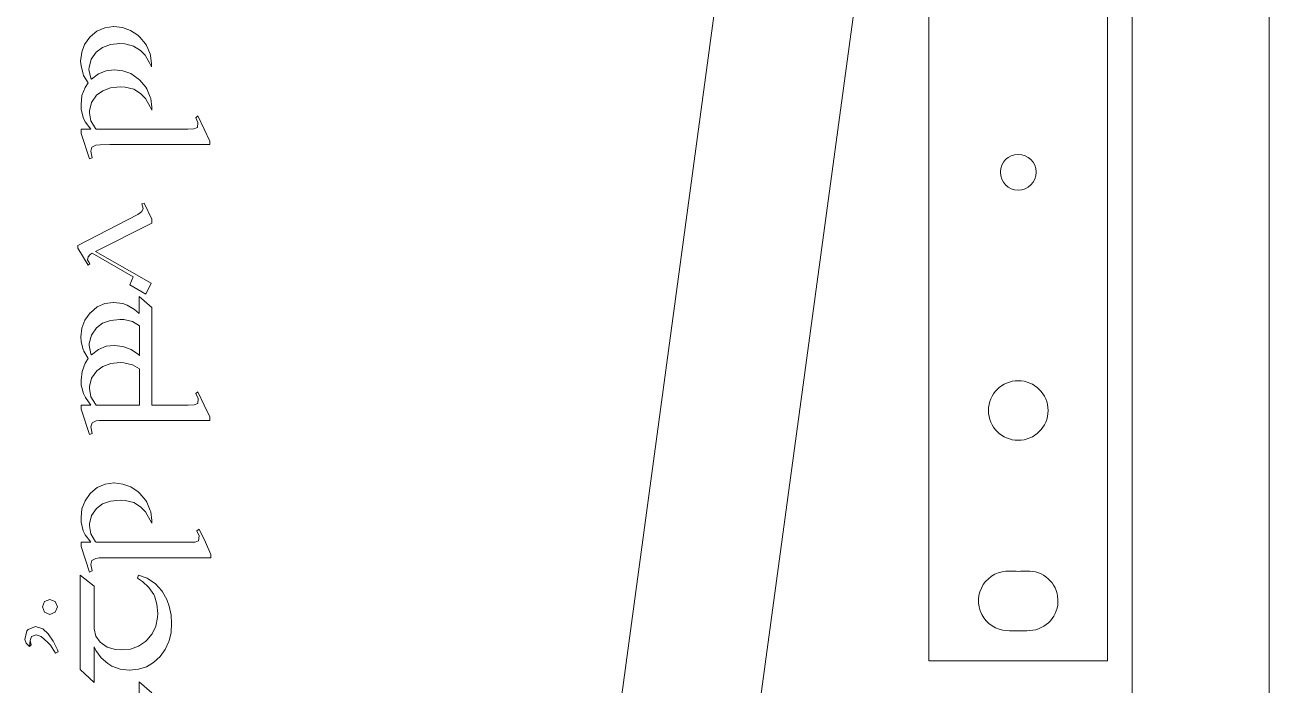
# Model space of a CAD drawing. Header units: inches. Extents: x -25.4 to 25.4, y -23 to 23.1.
# Drawn here: x 7.06 to 12.28, y -1.65 to 1.12 of the extents above; entities that cross this region are included whole.
import ezdxf

# ---------------------------------------------------------------- set-up
doc = ezdxf.new("R2010")
doc.units = ezdxf.units.IN
doc.header["$MEASUREMENT"] = 0
doc.layers.add('Layer 1', color=7, linetype='Continuous', true_color=0xffffff)

msp = doc.modelspace()

# ---------------------------------------------------------------- linework, layer by layer
at = {"layer": 'Layer 1', "color": 6, "lineweight": 9, "true_color": 0xff00ff}
for points in [[(12.2776, -18.9912), (12.2776, -18.9912), (12.2776, 13.1996), (12.2776, 13.1996)], [(11.3387, 11.4337), (11.3387, 11.4337), (7.7494, -15.0549), (7.7494, -15.0549)], [(8.3689, -14.7462), (8.3689, -14.7462), (11.7022, 9.7698), (11.7022, 9.7698)], [(11.7022, 9.7698), (11.7022, 9.7698), (11.7022, -17.6314), (11.7022, -17.6314)], [(10.8497, 2.9563), (10.8497, 2.9563), (10.8497, -1.5437), (10.8497, -1.5437)], [(11.5997, 2.9563), (11.5997, 2.9563), (11.5997, -1.5437), (11.5997, -1.5437)], [(11.1894, -1.1678), (11.2129, -1.169), (11.2365, -1.169), (11.26, -1.1678)], [(11.1894, -1.1678), (11.2129, -1.169), (11.2365, -1.169), (11.26, -1.1678)], [(11.1763, -1.4174), (11.2085, -1.4191), (11.2409, -1.4191), (11.2731, -1.4174)], [(11.5997, -1.5437), (11.5997, -1.5437), (10.8497, -1.5437), (10.8497, -1.5437)]]:
    msp.add_open_spline(points, degree=3, dxfattribs=at)
at = {"layer": 'Layer 1', "color": 1, "lineweight": 9, "true_color": 0xff0000}
for points in [[(7.3579, 1.098), (7.3579, 1.098), (7.3297, 1.0745), (7.3297, 1.0745)], [(7.3908, 1.113), (7.3908, 1.113), (7.3579, 1.098), (7.3579, 1.098)], [(7.4275, 1.1177), (7.4275, 1.1177), (7.3908, 1.113), (7.3908, 1.113)], [(7.4284, 1.1177), (7.4284, 1.1177), (7.4275, 1.1177), (7.4275, 1.1177)], [(7.4651, 1.1139), (7.4651, 1.1139), (7.4284, 1.1177), (7.4284, 1.1177)], [(7.4979, 1.1017), (7.4979, 1.1017), (7.4651, 1.1139), (7.4651, 1.1139)], [(7.5299, 1.0811), (7.5299, 1.0811), (7.4979, 1.1017), (7.4979, 1.1017)], [(7.3278, 1.0726), (7.3278, 1.0726), (7.3062, 1.0425), (7.3062, 1.0425)], [(7.3297, 1.0745), (7.3297, 1.0745), (7.3278, 1.0726), (7.3278, 1.0726)], [(7.4143, 1.0425), (7.4143, 1.0425), (7.4538, 1.0463), (7.4538, 1.0463)], [(7.4538, 1.0463), (7.4538, 1.0463), (7.4754, 1.0453), (7.4754, 1.0453)], [(7.4754, 1.0453), (7.4754, 1.0453), (7.5111, 1.0359), (7.5111, 1.0359)], [(7.5374, 1.0735), (7.5374, 1.0735), (7.5299, 1.0811), (7.5299, 1.0811)], [(7.5619, 1.0453), (7.5619, 1.0453), (7.5374, 1.0735), (7.5374, 1.0735)], [(7.5656, 1.0378), (7.5656, 1.0378), (7.5619, 1.0453), (7.5619, 1.0453)], [(7.294, 1.0096), (7.294, 1.0096), (7.2893, 0.972), (7.2893, 0.972)], [(7.3062, 1.0425), (7.3062, 1.0425), (7.294, 1.0096), (7.294, 1.0096)], [(7.3335, 0.9805), (7.3335, 0.9805), (7.3551, 1.0106), (7.3551, 1.0106)], [(7.3551, 1.0106), (7.3551, 1.0106), (7.3805, 1.0294), (7.3805, 1.0294)], [(7.3805, 1.0294), (7.3805, 1.0294), (7.4143, 1.0425), (7.4143, 1.0425)], [(7.5111, 1.0359), (7.5111, 1.0359), (7.5402, 1.0171), (7.5402, 1.0171)], [(7.5402, 1.0171), (7.5402, 1.0171), (7.56, 0.9974), (7.56, 0.9974)], [(7.56, 0.9974), (7.56, 0.9974), (7.5797, 0.9626), (7.5797, 0.9626)], [(7.5806, 1.0031), (7.5806, 1.0031), (7.5656, 1.0378), (7.5656, 1.0378)], [(7.5825, 0.9965), (7.5825, 0.9965), (7.5806, 1.0031), (7.5806, 1.0031)], [(7.5863, 0.9608), (7.5863, 0.9608), (7.5825, 0.9965), (7.5825, 0.9965)], [(7.2893, 0.972), (7.2893, 0.972), (7.2912, 0.9523), (7.2912, 0.9523)], [(7.2912, 0.9523), (7.2912, 0.9523), (7.2996, 0.9175), (7.2996, 0.9175)], [(7.3241, 0.9373), (7.3241, 0.9373), (7.325, 0.9457), (7.325, 0.9457)], [(7.325, 0.9457), (7.325, 0.9457), (7.3335, 0.9805), (7.3335, 0.9805)], [(7.5797, 0.9626), (7.5797, 0.9626), (7.5872, 0.9485), (7.5872, 0.9485)], [(7.5872, 0.9485), (7.5872, 0.9485), (7.5863, 0.9608), (7.5863, 0.9608)], [(7.2996, 0.9175), (7.2996, 0.9175), (7.3015, 0.9128), (7.3015, 0.9128)], [(7.3015, 0.9128), (7.3015, 0.9128), (7.3213, 0.8809), (7.3213, 0.8809)], [(7.3325, 0.9016), (7.3325, 0.9016), (7.3241, 0.9373), (7.3241, 0.9373)], [(7.3344, 0.8969), (7.3344, 0.8969), (7.3325, 0.9016), (7.3325, 0.9016)], [(7.3636, 0.9194), (7.3636, 0.9194), (7.3344, 0.8969), (7.3344, 0.8969)], [(7.3964, 0.9326), (7.3964, 0.9326), (7.3636, 0.9194), (7.3636, 0.9194)], [(7.4303, 0.9363), (7.4303, 0.9363), (7.3964, 0.9326), (7.3964, 0.9326)], [(7.466, 0.9326), (7.466, 0.9326), (7.4303, 0.9363), (7.4303, 0.9363)], [(7.4998, 0.9204), (7.4998, 0.9204), (7.466, 0.9326), (7.466, 0.9326)], [(7.5308, 0.8987), (7.5308, 0.8987), (7.4998, 0.9204), (7.4998, 0.9204)], [(7.5384, 0.8922), (7.5384, 0.8922), (7.5308, 0.8987), (7.5308, 0.8987)], [(7.5628, 0.863), (7.5628, 0.863), (7.5384, 0.8922), (7.5384, 0.8922)], [(7.3081, 0.8621), (7.3081, 0.8621), (7.2949, 0.8283), (7.2949, 0.8283)], [(7.3213, 0.8809), (7.3213, 0.8809), (7.3081, 0.8621), (7.3081, 0.8621)], [(7.356, 0.8292), (7.356, 0.8292), (7.3823, 0.848), (7.3823, 0.848)], [(7.3823, 0.848), (7.3823, 0.848), (7.4152, 0.8602), (7.4152, 0.8602)], [(7.4152, 0.8602), (7.4152, 0.8602), (7.4547, 0.8649), (7.4547, 0.8649)], [(7.4547, 0.8649), (7.4547, 0.8649), (7.4763, 0.863), (7.4763, 0.863)], [(7.4763, 0.863), (7.4763, 0.863), (7.512, 0.8546), (7.512, 0.8546)], [(7.512, 0.8546), (7.512, 0.8546), (7.5412, 0.8367), (7.5412, 0.8367)], [(7.5412, 0.8367), (7.5412, 0.8367), (7.5609, 0.816), (7.5609, 0.816)], [(7.5675, 0.8564), (7.5675, 0.8564), (7.5628, 0.863), (7.5628, 0.863)], [(7.5816, 0.8217), (7.5816, 0.8217), (7.5675, 0.8564), (7.5675, 0.8564)], [(7.2949, 0.8283), (7.2949, 0.8283), (7.2912, 0.7907), (7.2912, 0.7907)], [(7.2912, 0.7907), (7.2912, 0.7907), (7.2921, 0.7709), (7.2921, 0.7709)], [(7.326, 0.7643), (7.326, 0.7643), (7.3354, 0.7991), (7.3354, 0.7991)], [(7.3354, 0.7991), (7.3354, 0.7991), (7.356, 0.8292), (7.356, 0.8292)], [(7.5609, 0.816), (7.5609, 0.816), (7.5806, 0.7813), (7.5806, 0.7813)], [(7.5835, 0.8151), (7.5835, 0.8151), (7.5816, 0.8217), (7.5816, 0.8217)], [(7.5882, 0.7794), (7.5882, 0.7794), (7.5835, 0.8151), (7.5835, 0.8151)], [(7.2921, 0.7709), (7.2921, 0.7709), (7.3006, 0.7361), (7.3006, 0.7361)], [(7.3006, 0.7361), (7.3006, 0.7361), (7.309, 0.7183), (7.309, 0.7183)], [(7.326, 0.7559), (7.326, 0.7559), (7.326, 0.7643), (7.326, 0.7643)], [(7.3325, 0.7221), (7.3325, 0.7221), (7.326, 0.7559), (7.326, 0.7559)], [(7.5806, 0.7813), (7.5806, 0.7813), (7.5882, 0.7672), (7.5882, 0.7672)], [(7.5882, 0.7672), (7.5882, 0.7672), (7.5882, 0.7794), (7.5882, 0.7794)], [(7.7808, 0.7427), (7.7808, 0.7427), (7.7724, 0.7352), (7.7724, 0.7352)], [(7.7724, 0.7352), (7.7724, 0.7352), (7.7818, 0.7145), (7.7818, 0.7145)], [(7.8081, 0.6873), (7.8081, 0.6873), (7.7808, 0.7427), (7.7808, 0.7427)], [(7.2912, 0.6873), (7.2912, 0.6873), (7.2912, 0.6694), (7.2912, 0.6694)], [(7.3316, 0.6873), (7.3316, 0.6873), (7.2912, 0.6873), (7.2912, 0.6873)], [(7.309, 0.7183), (7.309, 0.7183), (7.3316, 0.6873), (7.3316, 0.6873)], [(7.3523, 0.6892), (7.3523, 0.6892), (7.3325, 0.7221), (7.3325, 0.7221)], [(7.3542, 0.6873), (7.3542, 0.6873), (7.3523, 0.6892), (7.3523, 0.6892)], [(7.7395, 0.6873), (7.7395, 0.6873), (7.3542, 0.6873), (7.3542, 0.6873)], [(7.7648, 0.6882), (7.7648, 0.6882), (7.7395, 0.6873), (7.7395, 0.6873)], [(7.7799, 0.6939), (7.7799, 0.6939), (7.7648, 0.6882), (7.7648, 0.6882)], [(7.7818, 0.7145), (7.7818, 0.7145), (7.7799, 0.6939), (7.7799, 0.6939)], [(7.8316, 0.6365), (7.8316, 0.6365), (7.8081, 0.6873), (7.8081, 0.6873)], [(7.2912, 0.6694), (7.2912, 0.6694), (7.326, 0.5623), (7.326, 0.5623)], [(7.8316, 0.6224), (7.8316, 0.6224), (7.8316, 0.6365), (7.8316, 0.6365)], [(7.3316, 0.5952), (7.3316, 0.5952), (7.3363, 0.6112), (7.3363, 0.6112)], [(7.3372, 0.567), (7.3372, 0.567), (7.3316, 0.5952), (7.3316, 0.5952)], [(7.3363, 0.6112), (7.3363, 0.6112), (7.3532, 0.6206), (7.3532, 0.6206)], [(7.3532, 0.6206), (7.3532, 0.6206), (7.3711, 0.6215), (7.3711, 0.6215)], [(7.3711, 0.6215), (7.3711, 0.6215), (7.4124, 0.6224), (7.4124, 0.6224)], [(7.4124, 0.6224), (7.4124, 0.6224), (7.8316, 0.6224), (7.8316, 0.6224)], [(7.326, 0.5623), (7.326, 0.5623), (7.3372, 0.567), (7.3372, 0.567)], [(7.5562, 0.3762), (7.5562, 0.3762), (7.5468, 0.3734), (7.5468, 0.3734)], [(7.5468, 0.3734), (7.5468, 0.3734), (7.5515, 0.3537), (7.5515, 0.3537)], [(7.5882, 0.3095), (7.5882, 0.3095), (7.5562, 0.3762), (7.5562, 0.3762)], [(7.5299, 0.3292), (7.5299, 0.3292), (7.278, 0.1995), (7.278, 0.1995)], [(7.5468, 0.3414), (7.5468, 0.3414), (7.5299, 0.3292), (7.5299, 0.3292)], [(7.5515, 0.3537), (7.5515, 0.3537), (7.5468, 0.3414), (7.5468, 0.3414)], [(7.3513, 0.1732), (7.3513, 0.1732), (7.5882, 0.2926), (7.5882, 0.2926)], [(7.5882, 0.2926), (7.5882, 0.2926), (7.5882, 0.3095), (7.5882, 0.3095)], [(7.278, 0.1995), (7.278, 0.1995), (7.278, 0.1882), (7.278, 0.1882)], [(7.278, 0.1882), (7.278, 0.1882), (7.3203, 0.1168), (7.3203, 0.1168)], [(7.3213, 0.1516), (7.3213, 0.1516), (7.3297, 0.161), (7.3297, 0.161)], [(7.3297, 0.161), (7.3297, 0.161), (7.3372, 0.1666), (7.3372, 0.1666)], [(7.3372, 0.1666), (7.3372, 0.1666), (7.5102, 0.068), (7.5102, 0.068)], [(7.5853, 0.0407), (7.5853, 0.0407), (7.3513, 0.1732), (7.3513, 0.1732)], [(7.3184, 0.1384), (7.3184, 0.1384), (7.3213, 0.1516), (7.3213, 0.1516)], [(7.3278, 0.1225), (7.3278, 0.1225), (7.3184, 0.1384), (7.3184, 0.1384)], [(7.3203, 0.1168), (7.3203, 0.1168), (7.3278, 0.1225), (7.3278, 0.1225)], [(7.5102, 0.068), (7.5102, 0.068), (7.4951, 0.0332), (7.4951, 0.0332)], [(7.4951, 0.0332), (7.4951, 0.0332), (7.5628, -0.0054), (7.5628, -0.0054)], [(7.5628, -0.0054), (7.5628, -0.0054), (7.5853, 0.0407), (7.5853, 0.0407)], [(7.3908, -0.0448), (7.3908, -0.0448), (7.3589, -0.0589), (7.3589, -0.0589)], [(7.4275, -0.0401), (7.4275, -0.0401), (7.3908, -0.0448), (7.3908, -0.0448)], [(7.4293, -0.0401), (7.4293, -0.0401), (7.4275, -0.0401), (7.4275, -0.0401)], [(7.4669, -0.0448), (7.4669, -0.0448), (7.4293, -0.0401), (7.4293, -0.0401)], [(7.4848, -0.0514), (7.4848, -0.0514), (7.4669, -0.0448), (7.4669, -0.0448)], [(7.5149, -0.0702), (7.5149, -0.0702), (7.4848, -0.0514), (7.4848, -0.0514)], [(7.5882, -0.0617), (7.5882, -0.0617), (7.5355, -0.0157), (7.5355, -0.0157)], [(7.5355, -0.0157), (7.5355, -0.0157), (7.5355, -0.0871), (7.5355, -0.0871)], [(7.3288, -0.0843), (7.3288, -0.0843), (7.3072, -0.1144), (7.3072, -0.1144)], [(7.3307, -0.0834), (7.3307, -0.0834), (7.3288, -0.0843), (7.3288, -0.0843)], [(7.3589, -0.0589), (7.3589, -0.0589), (7.3307, -0.0834), (7.3307, -0.0834)], [(7.5355, -0.0871), (7.5355, -0.0871), (7.5149, -0.0702), (7.5149, -0.0702)], [(7.5882, -0.4706), (7.5882, -0.4706), (7.5882, -0.0617), (7.5882, -0.0617)], [(7.2949, -0.1482), (7.2949, -0.1482), (7.2902, -0.1849), (7.2902, -0.1849)], [(7.3072, -0.1144), (7.3072, -0.1144), (7.2949, -0.1482), (7.2949, -0.1482)], [(7.3344, -0.1773), (7.3344, -0.1773), (7.356, -0.1473), (7.356, -0.1473)], [(7.356, -0.1473), (7.356, -0.1473), (7.3814, -0.1275), (7.3814, -0.1275)], [(7.3814, -0.1275), (7.3814, -0.1275), (7.4143, -0.1153), (7.4143, -0.1153)], [(7.4143, -0.1153), (7.4143, -0.1153), (7.4538, -0.1115), (7.4538, -0.1115)], [(7.4538, -0.1115), (7.4538, -0.1115), (7.4707, -0.1115), (7.4707, -0.1115)], [(7.4707, -0.1115), (7.4707, -0.1115), (7.5064, -0.12), (7.5064, -0.12)], [(7.5064, -0.12), (7.5064, -0.12), (7.5365, -0.1379), (7.5365, -0.1379)], [(7.5365, -0.1379), (7.5365, -0.1379), (7.5365, -0.2629), (7.5365, -0.2629)], [(7.2902, -0.1849), (7.2902, -0.1849), (7.2912, -0.2046), (7.2912, -0.2046)], [(7.2912, -0.2046), (7.2912, -0.2046), (7.3006, -0.2394), (7.3006, -0.2394)], [(7.325, -0.2121), (7.325, -0.2121), (7.3344, -0.1773), (7.3344, -0.1773)], [(7.3006, -0.2394), (7.3006, -0.2394), (7.3025, -0.2441), (7.3025, -0.2441)], [(7.3025, -0.2441), (7.3025, -0.2441), (7.3213, -0.276), (7.3213, -0.276)], [(7.325, -0.2206), (7.325, -0.2206), (7.325, -0.2121), (7.325, -0.2121)], [(7.3325, -0.2563), (7.3325, -0.2563), (7.325, -0.2206), (7.325, -0.2206)], [(7.3354, -0.26), (7.3354, -0.26), (7.3325, -0.2563), (7.3325, -0.2563)], [(7.3636, -0.2375), (7.3636, -0.2375), (7.3354, -0.26), (7.3354, -0.26)], [(7.3964, -0.2243), (7.3964, -0.2243), (7.3636, -0.2375), (7.3636, -0.2375)], [(7.4303, -0.2206), (7.4303, -0.2206), (7.3964, -0.2243), (7.3964, -0.2243)], [(7.4669, -0.2253), (7.4669, -0.2253), (7.4303, -0.2206), (7.4303, -0.2206)], [(7.5008, -0.2375), (7.5008, -0.2375), (7.4669, -0.2253), (7.4669, -0.2253)], [(7.5318, -0.2582), (7.5318, -0.2582), (7.5008, -0.2375), (7.5008, -0.2375)], [(7.5365, -0.2629), (7.5365, -0.2629), (7.5318, -0.2582), (7.5318, -0.2582)], [(7.309, -0.2957), (7.309, -0.2957), (7.2959, -0.3296), (7.2959, -0.3296)], [(7.3213, -0.276), (7.3213, -0.276), (7.309, -0.2957), (7.309, -0.2957)], [(7.357, -0.3277), (7.357, -0.3277), (7.3823, -0.3089), (7.3823, -0.3089)], [(7.3823, -0.3089), (7.3823, -0.3089), (7.4162, -0.2967), (7.4162, -0.2967)], [(7.4162, -0.2967), (7.4162, -0.2967), (7.4557, -0.2929), (7.4557, -0.2929)], [(7.4557, -0.2929), (7.4557, -0.2929), (7.4707, -0.2939), (7.4707, -0.2939)], [(7.4707, -0.2939), (7.4707, -0.2939), (7.5073, -0.3014), (7.5073, -0.3014)], [(7.5073, -0.3014), (7.5073, -0.3014), (7.5365, -0.3183), (7.5365, -0.3183)], [(7.2959, -0.3296), (7.2959, -0.3296), (7.2912, -0.3662), (7.2912, -0.3662)], [(7.3269, -0.3925), (7.3269, -0.3925), (7.3354, -0.3578), (7.3354, -0.3578)], [(7.3354, -0.3578), (7.3354, -0.3578), (7.357, -0.3277), (7.357, -0.3277)], [(7.5365, -0.3183), (7.5365, -0.3183), (7.5365, -0.4706), (7.5365, -0.4706)], [(7.2912, -0.3662), (7.2912, -0.3662), (7.2921, -0.3869), (7.2921, -0.3869)], [(7.2921, -0.3869), (7.2921, -0.3869), (7.3015, -0.4217), (7.3015, -0.4217)], [(7.326, -0.401), (7.326, -0.401), (7.3269, -0.3925), (7.3269, -0.3925)], [(7.3325, -0.4358), (7.3325, -0.4358), (7.326, -0.401), (7.326, -0.401)], [(7.7818, -0.4151), (7.7818, -0.4151), (7.7733, -0.4226), (7.7733, -0.4226)], [(7.8081, -0.4706), (7.8081, -0.4706), (7.7818, -0.4151), (7.7818, -0.4151)], [(7.3015, -0.4217), (7.3015, -0.4217), (7.31, -0.4386), (7.31, -0.4386)], [(7.31, -0.4386), (7.31, -0.4386), (7.3325, -0.4706), (7.3325, -0.4706)], [(7.3523, -0.4677), (7.3523, -0.4677), (7.3325, -0.4358), (7.3325, -0.4358)], [(7.3551, -0.4706), (7.3551, -0.4706), (7.3523, -0.4677), (7.3523, -0.4677)], [(7.7658, -0.4696), (7.7658, -0.4696), (7.7404, -0.4706), (7.7404, -0.4706)], [(7.7808, -0.464), (7.7808, -0.464), (7.7658, -0.4696), (7.7658, -0.4696)], [(7.7733, -0.4226), (7.7733, -0.4226), (7.7827, -0.4433), (7.7827, -0.4433)], [(7.7827, -0.4433), (7.7827, -0.4433), (7.7808, -0.464), (7.7808, -0.464)], [(7.2912, -0.4706), (7.2912, -0.4706), (7.2912, -0.4884), (7.2912, -0.4884)], [(7.3325, -0.4706), (7.3325, -0.4706), (7.2912, -0.4706), (7.2912, -0.4706)], [(7.2912, -0.4884), (7.2912, -0.4884), (7.3269, -0.5946), (7.3269, -0.5946)], [(7.5365, -0.4706), (7.5365, -0.4706), (7.3551, -0.4706), (7.3551, -0.4706)], [(7.7404, -0.4706), (7.7404, -0.4706), (7.5882, -0.4706), (7.5882, -0.4706)], [(7.8316, -0.5204), (7.8316, -0.5204), (7.8081, -0.4706), (7.8081, -0.4706)], [(7.8316, -0.5354), (7.8316, -0.5354), (7.8316, -0.5204), (7.8316, -0.5204)], [(7.3325, -0.5626), (7.3325, -0.5626), (7.3372, -0.5457), (7.3372, -0.5457)], [(7.3382, -0.5899), (7.3382, -0.5899), (7.3325, -0.5626), (7.3325, -0.5626)], [(7.3372, -0.5457), (7.3372, -0.5457), (7.3542, -0.5373), (7.3542, -0.5373)], [(7.3542, -0.5373), (7.3542, -0.5373), (7.3664, -0.5354), (7.3664, -0.5354)], [(7.3664, -0.5354), (7.3664, -0.5354), (7.4134, -0.5354), (7.4134, -0.5354)], [(7.4134, -0.5354), (7.4134, -0.5354), (7.8316, -0.5354), (7.8316, -0.5354)], [(7.3269, -0.5946), (7.3269, -0.5946), (7.3382, -0.5899), (7.3382, -0.5899)], [(7.3589, -0.8173), (7.3589, -0.8173), (7.3307, -0.8408), (7.3307, -0.8408)], [(7.3917, -0.8032), (7.3917, -0.8032), (7.3589, -0.8173), (7.3589, -0.8173)], [(7.4284, -0.7976), (7.4284, -0.7976), (7.3917, -0.8032), (7.3917, -0.8032)], [(7.4303, -0.7976), (7.4303, -0.7976), (7.4284, -0.7976), (7.4284, -0.7976)], [(7.466, -0.8023), (7.466, -0.8023), (7.4303, -0.7976), (7.4303, -0.7976)], [(7.4998, -0.8145), (7.4998, -0.8145), (7.466, -0.8023), (7.466, -0.8023)], [(7.5308, -0.8352), (7.5308, -0.8352), (7.4998, -0.8145), (7.4998, -0.8145)], [(7.5384, -0.8427), (7.5384, -0.8427), (7.5308, -0.8352), (7.5308, -0.8352)], [(7.3081, -0.8728), (7.3081, -0.8728), (7.2949, -0.9066), (7.2949, -0.9066)], [(7.3288, -0.8427), (7.3288, -0.8427), (7.3081, -0.8728), (7.3081, -0.8728)], [(7.3307, -0.8408), (7.3307, -0.8408), (7.3288, -0.8427), (7.3288, -0.8427)], [(7.356, -0.9047), (7.356, -0.9047), (7.3814, -0.8859), (7.3814, -0.8859)], [(7.3814, -0.8859), (7.3814, -0.8859), (7.4152, -0.8737), (7.4152, -0.8737)], [(7.4152, -0.8737), (7.4152, -0.8737), (7.4547, -0.87), (7.4547, -0.87)], [(7.4547, -0.87), (7.4547, -0.87), (7.4763, -0.8709), (7.4763, -0.8709)], [(7.4763, -0.8709), (7.4763, -0.8709), (7.512, -0.8803), (7.512, -0.8803)], [(7.512, -0.8803), (7.512, -0.8803), (7.5412, -0.8982), (7.5412, -0.8982)], [(7.5628, -0.8709), (7.5628, -0.8709), (7.5384, -0.8427), (7.5384, -0.8427)], [(7.5675, -0.8784), (7.5675, -0.8784), (7.5628, -0.8709), (7.5628, -0.8709)], [(7.5816, -0.9132), (7.5816, -0.9132), (7.5675, -0.8784), (7.5675, -0.8784)], [(7.2949, -0.9066), (7.2949, -0.9066), (7.2912, -0.9433), (7.2912, -0.9433)], [(7.326, -0.9696), (7.326, -0.9696), (7.3354, -0.9348), (7.3354, -0.9348)], [(7.3354, -0.9348), (7.3354, -0.9348), (7.356, -0.9047), (7.356, -0.9047)], [(7.5412, -0.8982), (7.5412, -0.8982), (7.5609, -0.9188), (7.5609, -0.9188)], [(7.5609, -0.9188), (7.5609, -0.9188), (7.5806, -0.9536), (7.5806, -0.9536)], [(7.5835, -0.9188), (7.5835, -0.9188), (7.5816, -0.9132), (7.5816, -0.9132)], [(7.5882, -0.9555), (7.5882, -0.9555), (7.5835, -0.9188), (7.5835, -0.9188)], [(7.2912, -0.9433), (7.2912, -0.9433), (7.2921, -0.963), (7.2921, -0.963)], [(7.2921, -0.963), (7.2921, -0.963), (7.3006, -0.9987), (7.3006, -0.9987)], [(7.326, -0.978), (7.326, -0.978), (7.326, -0.9696), (7.326, -0.9696)], [(7.3325, -1.0119), (7.3325, -1.0119), (7.326, -0.978), (7.326, -0.978)], [(7.5806, -0.9536), (7.5806, -0.9536), (7.5882, -0.9668), (7.5882, -0.9668)], [(7.5882, -0.9668), (7.5882, -0.9668), (7.5882, -0.9555), (7.5882, -0.9555)], [(7.7865, -0.9912), (7.7865, -0.9912), (7.7771, -0.9987), (7.7771, -0.9987)], [(7.8128, -1.0466), (7.8128, -1.0466), (7.7865, -0.9912), (7.7865, -0.9912)], [(7.3006, -0.9987), (7.3006, -0.9987), (7.309, -1.0156), (7.309, -1.0156)], [(7.309, -1.0156), (7.309, -1.0156), (7.3316, -1.0466), (7.3316, -1.0466)], [(7.3523, -1.0448), (7.3523, -1.0448), (7.3325, -1.0119), (7.3325, -1.0119)], [(7.7846, -1.0401), (7.7846, -1.0401), (7.7695, -1.0466), (7.7695, -1.0466)], [(7.7771, -0.9987), (7.7771, -0.9987), (7.7874, -1.0203), (7.7874, -1.0203)], [(7.7874, -1.0203), (7.7874, -1.0203), (7.7846, -1.0401), (7.7846, -1.0401)], [(7.2912, -1.0466), (7.2912, -1.0466), (7.2912, -1.0645), (7.2912, -1.0645)], [(7.3316, -1.0466), (7.3316, -1.0466), (7.2912, -1.0466), (7.2912, -1.0466)], [(7.2912, -1.0645), (7.2912, -1.0645), (7.326, -1.1716), (7.326, -1.1716)], [(7.3542, -1.0466), (7.3542, -1.0466), (7.3523, -1.0448), (7.3523, -1.0448)], [(7.7442, -1.0466), (7.7442, -1.0466), (7.3542, -1.0466), (7.3542, -1.0466)], [(7.7695, -1.0466), (7.7695, -1.0466), (7.7442, -1.0466), (7.7442, -1.0466)], [(7.8363, -1.0974), (7.8363, -1.0974), (7.8128, -1.0466), (7.8128, -1.0466)], [(7.3316, -1.1397), (7.3316, -1.1397), (7.3363, -1.1228), (7.3363, -1.1228)], [(7.3372, -1.1669), (7.3372, -1.1669), (7.3316, -1.1397), (7.3316, -1.1397)], [(7.3363, -1.1228), (7.3363, -1.1228), (7.3532, -1.1143), (7.3532, -1.1143)], [(7.3532, -1.1143), (7.3532, -1.1143), (7.3664, -1.1124), (7.3664, -1.1124)], [(7.3664, -1.1124), (7.3664, -1.1124), (7.4124, -1.1124), (7.4124, -1.1124)], [(7.4124, -1.1124), (7.4124, -1.1124), (7.8363, -1.1124), (7.8363, -1.1124)], [(7.8363, -1.1124), (7.8363, -1.1124), (7.8363, -1.0974), (7.8363, -1.0974)], [(7.2874, -1.1848), (7.2874, -1.1848), (7.2874, -1.5805), (7.2874, -1.5805)], [(7.3457, -1.2308), (7.3457, -1.2308), (7.2874, -1.1848), (7.2874, -1.1848)], [(7.326, -1.1716), (7.326, -1.1716), (7.3372, -1.1669), (7.3372, -1.1669)], [(7.5327, -1.1848), (7.5327, -1.1848), (7.528, -1.197), (7.528, -1.197)], [(7.528, -1.197), (7.528, -1.197), (7.5496, -1.2111), (7.5496, -1.2111)], [(7.5684, -1.198), (7.5684, -1.198), (7.5327, -1.1848), (7.5327, -1.1848)], [(7.5731, -1.2008), (7.5731, -1.2008), (7.5684, -1.198), (7.5684, -1.198)], [(7.6041, -1.2214), (7.6041, -1.2214), (7.5731, -1.2008), (7.5731, -1.2008)], [(7.3457, -1.4104), (7.3457, -1.4104), (7.3457, -1.2308), (7.3457, -1.2308)], [(7.5496, -1.2111), (7.5496, -1.2111), (7.5759, -1.2365), (7.5759, -1.2365)], [(7.5759, -1.2365), (7.5759, -1.2365), (7.5966, -1.2666), (7.5966, -1.2666)], [(7.6051, -1.2224), (7.6051, -1.2224), (7.6041, -1.2214), (7.6041, -1.2214)], [(7.6295, -1.2506), (7.6295, -1.2506), (7.6051, -1.2224), (7.6051, -1.2224)], [(7.6333, -1.2543), (7.6333, -1.2543), (7.6295, -1.2506), (7.6295, -1.2506)], [(7.1286, -1.3182), (7.1286, -1.3182), (7.138, -1.2957), (7.138, -1.2957)], [(7.138, -1.2957), (7.138, -1.2957), (7.1596, -1.2863), (7.1596, -1.2863)], [(7.1596, -1.2863), (7.1596, -1.2863), (7.1822, -1.2957), (7.1822, -1.2957)], [(7.1822, -1.2957), (7.1822, -1.2957), (7.1916, -1.3182), (7.1916, -1.3182)], [(7.5966, -1.2666), (7.5966, -1.2666), (7.5994, -1.2722), (7.5994, -1.2722)], [(7.5994, -1.2722), (7.5994, -1.2722), (7.6098, -1.306), (7.6098, -1.306)], [(7.6511, -1.2863), (7.6511, -1.2863), (7.6333, -1.2543), (7.6333, -1.2543)], [(7.6615, -1.3154), (7.6615, -1.3154), (7.6511, -1.2863), (7.6511, -1.2863)], [(7.138, -1.3399), (7.138, -1.3399), (7.1286, -1.3182), (7.1286, -1.3182)], [(7.1596, -1.3493), (7.1596, -1.3493), (7.138, -1.3399), (7.138, -1.3399)], [(7.1822, -1.3399), (7.1822, -1.3399), (7.1596, -1.3493), (7.1596, -1.3493)], [(7.1916, -1.3182), (7.1916, -1.3182), (7.1822, -1.3399), (7.1822, -1.3399)], [(7.6098, -1.306), (7.6098, -1.306), (7.6135, -1.3455), (7.6135, -1.3455)], [(7.6135, -1.3455), (7.6135, -1.3455), (7.6126, -1.3624), (7.6126, -1.3624)], [(7.669, -1.3521), (7.669, -1.3521), (7.6615, -1.3154), (7.6615, -1.3154)], [(7.6709, -1.3859), (7.6709, -1.3859), (7.669, -1.3521), (7.669, -1.3521)], [(7.0995, -1.4), (7.0995, -1.4), (7.0685, -1.4122), (7.0685, -1.4122)], [(7.1305, -1.4094), (7.1305, -1.4094), (7.0995, -1.4), (7.0995, -1.4)], [(7.153, -1.431), (7.153, -1.431), (7.1305, -1.4094), (7.1305, -1.4094)], [(7.6051, -1.3991), (7.6051, -1.3991), (7.59, -1.431), (7.59, -1.431)], [(7.6126, -1.3624), (7.6126, -1.3624), (7.6051, -1.3991), (7.6051, -1.3991)], [(7.669, -1.4254), (7.669, -1.4254), (7.6709, -1.3859), (7.6709, -1.3859)], [(7.0638, -1.4188), (7.0638, -1.4188), (7.0553, -1.4545), (7.0553, -1.4545)], [(7.0553, -1.4545), (7.0553, -1.4545), (7.0609, -1.4705), (7.0609, -1.4705)], [(7.0685, -1.4122), (7.0685, -1.4122), (7.0638, -1.4188), (7.0638, -1.4188)], [(7.0779, -1.4583), (7.0779, -1.4583), (7.075, -1.4837), (7.075, -1.4837)], [(7.075, -1.4837), (7.075, -1.4837), (7.0779, -1.4583), (7.0779, -1.4583)], [(7.0779, -1.4583), (7.0779, -1.4583), (7.0835, -1.4423), (7.0835, -1.4423)], [(7.0816, -1.4771), (7.0816, -1.4771), (7.0779, -1.4583), (7.0779, -1.4583)], [(7.0835, -1.4423), (7.0835, -1.4423), (7.1023, -1.4357), (7.1023, -1.4357)], [(7.1023, -1.4357), (7.1023, -1.4357), (7.1201, -1.4404), (7.1201, -1.4404)], [(7.1201, -1.4404), (7.1201, -1.4404), (7.1239, -1.4423), (7.1239, -1.4423)], [(7.1239, -1.4423), (7.1239, -1.4423), (7.1521, -1.4667), (7.1521, -1.4667)], [(7.1747, -1.462), (7.1747, -1.462), (7.153, -1.431), (7.153, -1.431)], [(7.1756, -1.4639), (7.1756, -1.4639), (7.1747, -1.462), (7.1747, -1.462)], [(7.3532, -1.4414), (7.3532, -1.4414), (7.3457, -1.4104), (7.3457, -1.4104)], [(7.3711, -1.4658), (7.3711, -1.4658), (7.3532, -1.4414), (7.3532, -1.4414)], [(7.5675, -1.4573), (7.5675, -1.4573), (7.5619, -1.463), (7.5619, -1.463)], [(7.59, -1.431), (7.59, -1.431), (7.5675, -1.4573), (7.5675, -1.4573)], [(7.6596, -1.463), (7.6596, -1.463), (7.6605, -1.4602), (7.6605, -1.4602)], [(7.6605, -1.4602), (7.6605, -1.4602), (7.669, -1.4254), (7.669, -1.4254)], [(7.0609, -1.4705), (7.0609, -1.4705), (7.075, -1.4837), (7.075, -1.4837)], [(7.075, -1.4837), (7.075, -1.4837), (7.0816, -1.4771), (7.0816, -1.4771)], [(7.1521, -1.4667), (7.1521, -1.4667), (7.1624, -1.479), (7.1624, -1.479)], [(7.1624, -1.479), (7.1624, -1.479), (7.1841, -1.5128), (7.1841, -1.5128)], [(7.1916, -1.4978), (7.1916, -1.4978), (7.1756, -1.4639), (7.1756, -1.4639)], [(7.1841, -1.5128), (7.1841, -1.5128), (7.1944, -1.5062), (7.1944, -1.5062)], [(7.1944, -1.5062), (7.1944, -1.5062), (7.1916, -1.4978), (7.1916, -1.4978)], [(7.3457, -1.635), (7.3457, -1.635), (7.3457, -1.4855), (7.3457, -1.4855)], [(7.3457, -1.4855), (7.3457, -1.4855), (7.3532, -1.5015), (7.3532, -1.5015)], [(7.3532, -1.5015), (7.3532, -1.5015), (7.3748, -1.5316), (7.3748, -1.5316)], [(7.4002, -1.4865), (7.4002, -1.4865), (7.3711, -1.4658), (7.3711, -1.4658)], [(7.435, -1.4968), (7.435, -1.4968), (7.4002, -1.4865), (7.4002, -1.4865)], [(7.4604, -1.4987), (7.4604, -1.4987), (7.435, -1.4968), (7.435, -1.4968)], [(7.4979, -1.4949), (7.4979, -1.4949), (7.4604, -1.4987), (7.4604, -1.4987)], [(7.5318, -1.4827), (7.5318, -1.4827), (7.4979, -1.4949), (7.4979, -1.4949)], [(7.5619, -1.463), (7.5619, -1.463), (7.5318, -1.4827), (7.5318, -1.4827)], [(7.6229, -1.5259), (7.6229, -1.5259), (7.6436, -1.4968), (7.6436, -1.4968)], [(7.6436, -1.4968), (7.6436, -1.4968), (7.6596, -1.463), (7.6596, -1.463)], [(7.3748, -1.5316), (7.3748, -1.5316), (7.403, -1.556), (7.403, -1.556)], [(7.403, -1.556), (7.403, -1.556), (7.4209, -1.5673), (7.4209, -1.5673)], [(7.5656, -1.5692), (7.5656, -1.5692), (7.5957, -1.5513), (7.5957, -1.5513)], [(7.5957, -1.5513), (7.5957, -1.5513), (7.6229, -1.5259), (7.6229, -1.5259)], [(7.2874, -1.5805), (7.2874, -1.5805), (7.3457, -1.635), (7.3457, -1.635)], [(7.4209, -1.5673), (7.4209, -1.5673), (7.4547, -1.5795), (7.4547, -1.5795)], [(7.4547, -1.5795), (7.4547, -1.5795), (7.4923, -1.5842), (7.4923, -1.5842)], [(7.4923, -1.5842), (7.4923, -1.5842), (7.4942, -1.5842), (7.4942, -1.5842)], [(7.4942, -1.5842), (7.4942, -1.5842), (7.5318, -1.5795), (7.5318, -1.5795)], [(7.5318, -1.5795), (7.5318, -1.5795), (7.5656, -1.5692), (7.5656, -1.5692)], [(7.5882, -1.6791), (7.5882, -1.6791), (7.5355, -1.6331), (7.5355, -1.6331)], [(7.5355, -1.6331), (7.5355, -1.6331), (7.5355, -1.7045), (7.5355, -1.7045)]]:
    msp.add_open_spline(points, degree=3, dxfattribs=at)
at = {"layer": 'Layer 1', "color": 6, "lineweight": 9, "true_color": 0xff00ff}
for points, knots in [([(11.2997, 0.5063), (11.2997, 0.5477), (11.2661, 0.5813), (11.2247, 0.5813), (11.2247, 0.5813), (11.1833, 0.5813), (11.1497, 0.5477), (11.1497, 0.5063), (11.1497, 0.5063), (11.1497, 0.4649), (11.1833, 0.4313), (11.2247, 0.4313), (11.2247, 0.4313), (11.2661, 0.4313), (11.2997, 0.4649), (11.2997, 0.5063)], [0, 0, 0, 0, 0.2, 0.2, 0.2, 0.2, 0.4, 0.4, 0.4, 0.4, 0.6, 0.6, 0.6, 0.6, 1, 1, 1, 1]), ([(11.3497, -0.4937), (11.3497, -0.4247), (11.2937, -0.3687), (11.2247, -0.3687), (11.2247, -0.3687), (11.1557, -0.3687), (11.0997, -0.4247), (11.0997, -0.4937), (11.0997, -0.4937), (11.0997, -0.5627), (11.1557, -0.6187), (11.2247, -0.6187), (11.2247, -0.6187), (11.2937, -0.6187), (11.3497, -0.5627), (11.3497, -0.4937)], [0, 0, 0, 0, 0.2, 0.2, 0.2, 0.2, 0.4, 0.4, 0.4, 0.4, 0.6, 0.6, 0.6, 0.6, 1, 1, 1, 1]), ([(11.1894, -1.1678), (11.1448, -1.1654), (11.1023, -1.1871), (11.078, -1.2245), (11.078, -1.2245), (11.0537, -1.262), (11.0512, -1.3096), (11.0715, -1.3494), (11.0715, -1.3494), (11.0917, -1.3892), (11.1317, -1.4151), (11.1763, -1.4174)], [0, 0, 0, 0, 0.25, 0.25, 0.25, 0.25, 0.5, 0.5, 0.5, 0.5, 1, 1, 1, 1]), ([(11.2731, -1.4174), (11.3421, -1.4138), (11.395, -1.355), (11.3914, -1.2861), (11.3914, -1.2861), (11.3878, -1.2171), (11.329, -1.1642), (11.26, -1.1678)], [0, 0, 0, 0, 0.333333, 0.333333, 0.333333, 0.333333, 1, 1, 1, 1])]:
    msp.add_open_spline(points, degree=3, knots=knots, dxfattribs=at)

doc.saveas('drawing.dxf')
